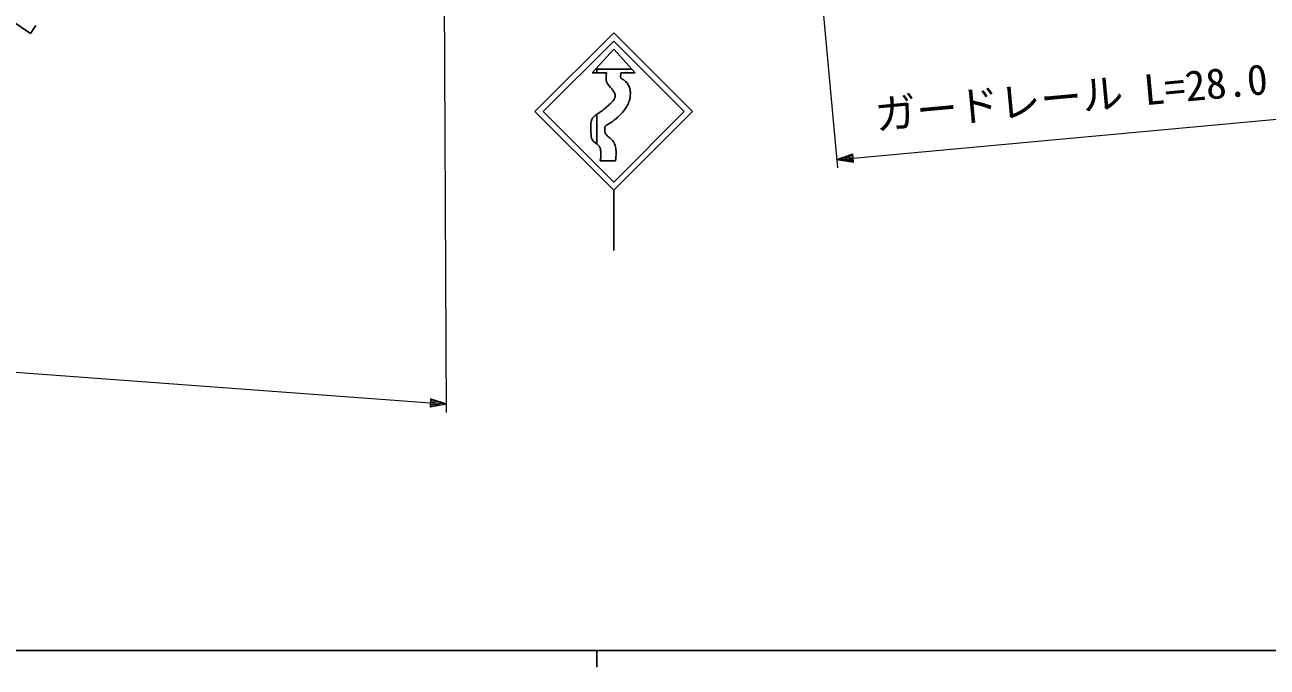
# Model space of a CAD drawing. Units: millimetres, scale not verified. Extents: x 40000 to 680000, y 20000 to 380000.
# Drawn here: x 233582 to 308340, y 204000 to 242670 of the extents above; entities that cross this region are included whole.
import ezdxf
from ezdxf.enums import TextEntityAlignment as Align

# ---------------------------------------------------------------- set-up
doc = ezdxf.new("R2010")
doc.units = ezdxf.units.MM
doc.header["$LTSCALE"] = 1000
for name, color, linetype, lineweight in [('M-BGD', 7, 'Continuous', 25), ('M-STR-HTXT', 7, 'Continuous', 13), ('M-STR-STRC', 7, 'Continuous', 25), ('M-TTL-BAND', 7, 'Continuous', 25)]:
    doc.layers.add(name, color=color, linetype=linetype, lineweight=lineweight)
doc.styles.add('ＭＳ ゴシック', font='')
doc.styles.get('ＭＳ ゴシック').set_extended_font_data('MS Gothic')

msp = doc.modelspace()

# ---------------------------------------------------------------- linework, layer by layer
at = {"layer": 'M-BGD'}
msp.add_line((233921, 242151), (234248, 242630), dxfattribs=at)
msp.add_lwpolyline([(233921, 242151), (230533, 244462), (226149, 244981), (216703, 245299), (207456, 246934), (198129, 247890), (195089, 249335)], dxfattribs=at)
at = {"layer": 'M-STR-HTXT'}
for p, q in [((258768, 254776), (258944, 219337)), ((281327, 246588), (282480, 234063)), ((283430, 234652), (310117, 237110)), ((282434, 234561), (283407, 234901)), ((282824, 234697), (283421, 234752)), ((283416, 234802), (283018, 234765)), ((283213, 234833), (283412, 234852)), ((283453, 234404), (283407, 234901)), ((282434, 234561), (283430, 234652)), ((282434, 234561), (283453, 234404)), ((283426, 234702), (282629, 234629)), ((283435, 234603), (282638, 234529)), ((282842, 234498), (283439, 234553)), ((283444, 234503), (283046, 234466)), ((283249, 234435), (283448, 234453)), ((187443, 225137), (257984, 219909)), ((258003, 220159), (257966, 219660)), ((258981, 219835), (257966, 219660)), ((258575, 219765), (257977, 219810)), ((257980, 219860), (258778, 219800)), ((258981, 219835), (257984, 219909)), ((257988, 219959), (258786, 219900)), ((258590, 219965), (257992, 220009)), ((257995, 220059), (258394, 220029)), ((258198, 220094), (257999, 220109)), ((258981, 219835), (258003, 220159)), ((258169, 219695), (257969, 219710)), ((257973, 219760), (258372, 219730))]:
    msp.add_line(p, q, dxfattribs=at)
at = {"layer": 'M-STR-STRC'}
for p, q in [((264279, 237448), (269016, 242185)), ((264774, 237448), (269016, 241690)), ((269016, 242185), (273754, 237448)), ((269016, 241690), (273259, 237448)), ((269016, 241199), (267716, 239770)), ((269016, 241199), (270316, 239770)), ((267926, 240000), (270107, 240000)), ((268000, 239770), (268000, 240000)), ((267716, 239770), (268585, 239770)), ((269456, 239770), (270316, 239770)), ((264279, 237448), (269016, 232710)), ((264774, 237448), (269016, 233205)), ((268000, 235497), (268000, 237279)), ((269016, 233205), (273259, 237448)), ((269016, 232710), (273754, 237448)), ((268205, 234482), (269122, 234482)), ((269016, 232710), (269016, 229075))]:
    msp.add_line(p, q, dxfattribs=at)
for points in [[(268585, 239770), (268585, 239769), (268585, 239767), (268585, 239767), (268585, 239765), (268584, 239760), (268584, 239758), (268584, 239756), (268583, 239748), (268583, 239746), (268583, 239743), (268582, 239735), (268582, 239732), (268579, 239695), (268568, 239584), (268565, 239547), (268564, 239518), (268560, 239429), (268561, 239399), (268562, 239375), (268569, 239301), (268575, 239277), (268580, 239254), (268605, 239189), (268616, 239168), (268626, 239148), (268666, 239091), (268680, 239072), (268695, 239052), (268745, 238994), (268762, 238975), (268780, 238954), (268835, 238894), (268853, 238874), (268871, 238852), (268926, 238787), (268943, 238765), (268957, 238746), (268998, 238687), (269010, 238666), (269022, 238646), (269054, 238584), (269063, 238563), (269071, 238542), (269092, 238479), (269096, 238458), (269100, 238437), (269105, 238375), (269103, 238355), (269099, 238327), (269075, 238245), (269063, 238219), (269051, 238192), (268999, 238116), (268980, 238092), (268960, 238066), (268892, 237996), (268869, 237973), (268846, 237949), (268772, 237883), (268748, 237861), (268717, 237833), (268624, 237751), (268592, 237724), (268562, 237698), (268471, 237621), (268440, 237596), (268410, 237571), (268317, 237499), (268286, 237476), (268254, 237452), (268155, 237383), (268122, 237360), (268100, 237345), (268035, 237303), (268014, 237289), (267993, 237274), (267929, 237231), (267908, 237215), (267889, 237200), (267831, 237152), (267814, 237134), (267797, 237117), (267750, 237064), (267738, 237043), (267723, 237017), (267685, 236932), (267677, 236902), (267667, 236871), (267653, 236774), (267650, 236742), (267647, 236707), (267645, 236603), (267645, 236568), (267645, 236532), (267647, 236424), (267648, 236387), (267648, 236349), (267647, 236235), (267648, 236196), (267649, 236160), (267653, 236049), (267657, 236013), (267661, 235979), (267678, 235878), (267689, 235846), (267699, 235816), (267742, 235730), (267760, 235704), (267777, 235680), (267844, 235619), (267866, 235600), (267890, 235579), (267968, 235524), (267993, 235503), (268018, 235482), (268093, 235418), (268114, 235393), (268136, 235367), (268193, 235280), (268205, 235247), (268221, 235202), (268246, 235060), (268250, 235012), (268254, 234963), (268248, 234812), (268245, 234762), (268242, 234722), (268226, 234603), (268220, 234563), (268218, 234546), (268208, 234498), (268205, 234482)], [(269456, 239770), (269456, 239769), (269456, 239767), (269456, 239766), (269456, 239765), (269455, 239759), (269455, 239758), (269454, 239755), (269453, 239748), (269453, 239745), (269452, 239743), (269451, 239734), (269451, 239732), (269448, 239713), (269440, 239656), (269438, 239636), (269436, 239621), (269432, 239574), (269433, 239558), (269433, 239545), (269438, 239507), (269442, 239495), (269446, 239484), (269465, 239454), (269472, 239444), (269477, 239438), (269497, 239423), (269503, 239419), (269510, 239414), (269533, 239400), (269541, 239396), (269549, 239391), (269575, 239378), (269583, 239374), (269592, 239369), (269618, 239357), (269626, 239351), (269670, 239313), (269807, 239202), (269842, 239155), (269878, 239108), (269953, 238946), (269970, 238890), (269989, 238832), (270017, 238649), (270019, 238588), (270022, 238527), (270010, 238342), (270000, 238281), (269988, 238216), (269932, 238024), (269907, 237962), (269883, 237902), (269791, 237729), (269756, 237674), (269722, 237620), (269604, 237466), (269563, 237417), (269522, 237368), (269389, 237231), (269344, 237186), (269312, 237155), (269214, 237067), (269181, 237038), (269147, 237010), (269044, 236928), (269009, 236901), (268972, 236874), (268861, 236797), (268823, 236773), (268783, 236747), (268659, 236676), (268618, 236652), (268611, 236647), (268588, 236635), (268580, 236631), (268573, 236627), (268552, 236613), (268545, 236609), (268539, 236604), (268520, 236589), (268515, 236583), (268510, 236578), (268497, 236560), (268493, 236554), (268490, 236547), (268484, 236526), (268482, 236518), (268481, 236510), (268479, 236486), (268479, 236478), (268479, 236470), (268480, 236445), (268480, 236436), (268480, 236427), (268482, 236402), (268482, 236393), (268482, 236385), (268481, 236362), (268481, 236355), (268480, 236347), (268479, 236325), (268479, 236318), (268478, 236311), (268477, 236289), (268477, 236282), (268477, 236275), (268475, 236254), (268477, 236248), (268490, 236212), (268527, 236104), (268549, 236073), (268574, 236038), (268672, 235955), (268704, 235926), (268739, 235895), (268853, 235807), (268886, 235773), (268921, 235737), (269020, 235622), (269042, 235577), (269073, 235514), (269131, 235313), (269143, 235244), (269155, 235173), (269161, 234957), (269160, 234886), (269160, 234828), (269144, 234656), (269139, 234599), (269136, 234575), (269126, 234505), (269122, 234482)]]:
    msp.add_open_spline(points, degree=3, knots=[0, 0, 0, 0, 1, 1, 1, 2, 2, 2, 3, 3, 3, 4, 4, 4, 5, 5, 5, 6, 6, 6, 7, 7, 7, 8, 8, 8, 9, 9, 9, 10, 10, 10, 11, 11, 11, 12, 12, 12, 13, 13, 13, 14, 14, 14, 15, 15, 15, 16, 16, 16, 17, 17, 17, 18, 18, 18, 19, 19, 19, 20, 20, 20, 21, 21, 21, 22, 22, 22, 23, 23, 23, 24, 24, 24, 25, 25, 25, 26, 26, 26, 27, 27, 27, 28, 28, 28, 29, 29, 29, 30, 30, 30, 31, 31, 31, 32, 32, 32, 33, 33, 33, 34, 34, 34, 35, 35, 35, 36, 36, 36, 37, 37, 37, 38, 38, 38, 39, 39, 39, 40, 40, 40, 41, 41, 41, 42, 42, 42, 43, 43, 43, 44, 44, 44, 44], dxfattribs=at)
at = {"layer": 'M-TTL-BAND'}
for p, q in [((40000, 205000), (579000, 205000)), ((268000, 205000), (268000, 204000))]:
    msp.add_line(p, q, dxfattribs=at)

# ---------------------------------------------------------------- texts
at = {"layer": 'M-STR-HTXT', "style": 'ＭＳ ゴシック'}
msp.add_text('ガードレール L=28.0', height=1833, rotation=5.261, dxfattribs=at).set_placement((296682, 236877), align=Align.BOTTOM_CENTER)

doc.saveas('drawing.dxf')
